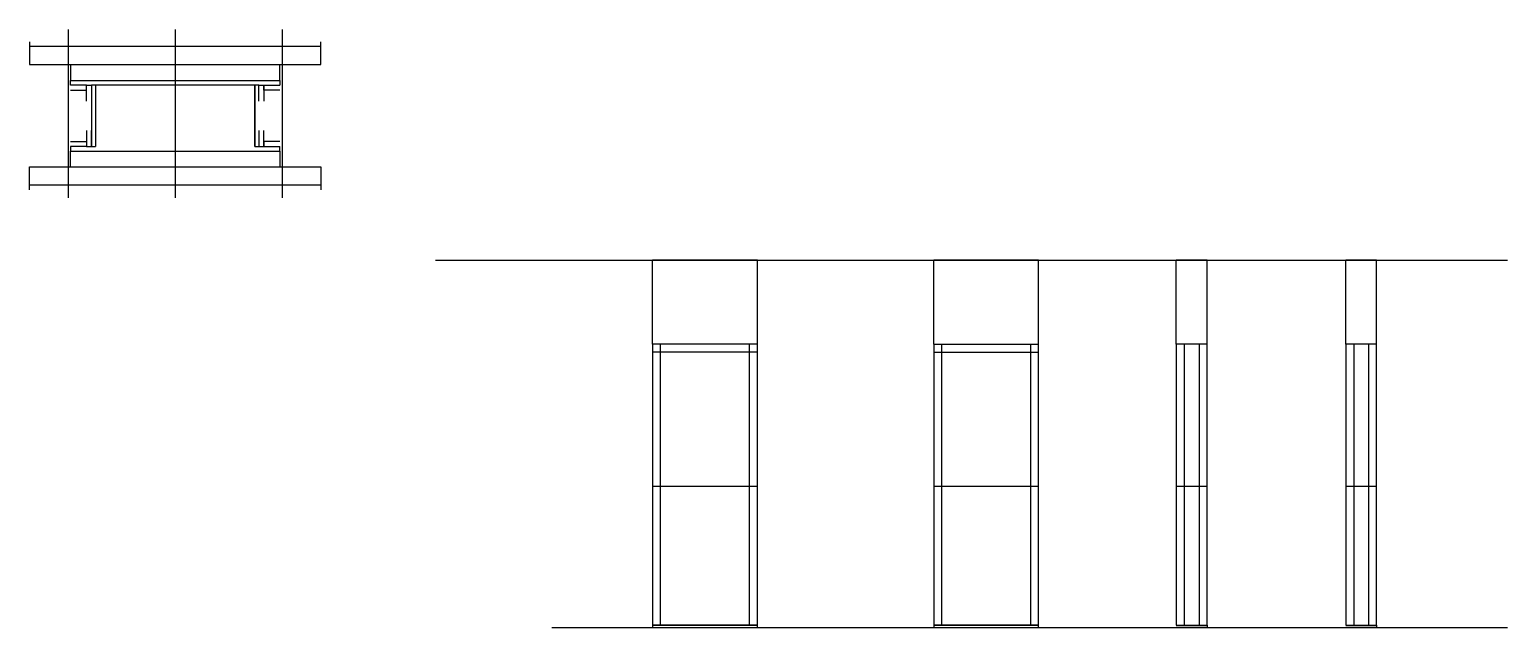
# Model space of a CAD drawing. Header units: metres. Extents: x 1918 to 3217, y 1644 to 2169.
import ezdxf

# ---------------------------------------------------------------- set-up
doc = ezdxf.new("R2010")
doc.units = ezdxf.units.M
for name, color, linetype in [('CHAPA', 7, 'Continuous'), ('COTA', 7, 'Continuous'), ('Hachura', 7, 'Continuous'), ('Madeira', 7, 'Continuous'), ('Nível', 7, 'Continuous'), ('Painéis', 7, 'Continuous'), ('Perfil Metálico', 7, 'Continuous'), ('SARR_2.2x7', 7, 'Continuous'), ('SARRAFO', 7, 'Continuous')]:
    doc.layers.add(name, color=color, linetype=linetype)

msp = doc.modelspace()

# ---------------------------------------------------------------- linework, layer by layer
at = {"layer": 'CHAPA', "color": 7, "lineweight": 25}
for points in [[(1953.9, 2120.5), (1953.9, 2124.5), (2137.9, 2124.5), (2137.9, 2120.5)], [(1953.9, 2120.5), (1953.9, 2124.5), (2137.9, 2124.5), (2137.9, 2120.5)], [(1975.9, 2120.5), (1972.3, 2120.5), (1972.3, 2066.5), (1975.9, 2066.5)], [(1975.9, 2120.5), (1972.3, 2120.5), (1972.3, 2066.5), (1975.9, 2066.5)], [(2119.5, 2120.5), (2115.9, 2120.5), (2115.9, 2066.5), (2119.5, 2066.5)], [(2119.5, 2120.5), (2115.9, 2120.5), (2115.9, 2066.5), (2119.5, 2066.5)], [(1953.9, 2066.5), (1953.9, 2062.5), (2137.9, 2062.5), (2137.9, 2066.5)], [(1953.9, 2066.5), (1953.9, 2062.5), (2137.9, 2062.5), (2137.9, 2066.5)]]:
    msp.add_lwpolyline(points, dxfattribs=at)
at = {"layer": 'COTA', "color": 7, "lineweight": 25}
for p, q in [((2557.5, 1966.7), (2465.5, 1966.7)), ((2465.5, 1892.7), (2465.5, 1966.7)), ((2557.5, 1892.7), (2557.5, 1966.7)), ((2804.7, 1966.7), (2712.7, 1966.7)), ((2712.7, 1892.7), (2712.7, 1966.7)), ((2804.7, 1892.7), (2804.7, 1966.7)), ((2952.7, 1966.7), (2925.7, 1966.7)), ((2925.7, 1892.7), (2925.7, 1966.7)), ((2952.7, 1892.7), (2952.7, 1966.7)), ((3101.6, 1966.7), (3074.6, 1966.7)), ((3074.6, 1892.7), (3074.6, 1966.7)), ((3101.6, 1892.7), (3101.6, 1966.7))]:
    msp.add_line(p, q, dxfattribs=at)
at = {"layer": 'Hachura', "color": 7, "lineweight": 25}
for p, q in [((1951.9, 2169.3), (1951.9, 2021.5)), ((2045.9, 2169.3), (2045.9, 2021.5)), ((2139.9, 2169.3), (2139.9, 2021.5))]:
    msp.add_line(p, q, dxfattribs=at)
at = {"layer": 'Madeira', "color": 7, "lineweight": 25}
for points in [[(1953.9, 2138.5), (1953.9, 2124.5), (2137.9, 2124.5), (2137.9, 2138.5)], [(1953.9, 2048.5), (1953.9, 2062.5), (2137.9, 2062.5), (2137.9, 2048.5)]]:
    msp.add_lwpolyline(points, dxfattribs=at)
at = {"layer": 'Nível', "color": 7, "lineweight": 25}
for p, q in [((2274.7, 1966.7), (3216.7, 1966.7)), ((2376.8, 1643.7), (3216.7, 1643.7))]:
    msp.add_line(p, q, dxfattribs=at)
at = {"layer": 'Painéis', "color": 7, "lineweight": 25}
for p, q in [((2465.5, 1892.7), (2465.5, 1643.7)), ((2557.5, 1892.7), (2465.5, 1892.7)), ((2557.5, 1643.7), (2557.5, 1892.7)), ((2712.7, 1892.7), (2712.7, 1643.7)), ((2712.7, 1892.7), (2804.7, 1892.7)), ((2804.7, 1643.7), (2804.7, 1892.7)), ((2925.7, 1892.7), (2925.7, 1645.7)), ((2952.7, 1892.7), (2925.7, 1892.7)), ((2952.7, 1645.7), (2952.7, 1892.7)), ((3074.6, 1892.7), (3074.6, 1645.7)), ((3101.6, 1892.7), (3074.6, 1892.7)), ((3101.6, 1645.7), (3101.6, 1892.7)), ((2557.5, 1767.7), (2465.5, 1767.7)), ((2804.7, 1767.7), (2712.7, 1767.7)), ((2952.7, 1767.7), (2925.7, 1767.7)), ((3101.6, 1767.7), (3074.6, 1767.7)), ((2465.5, 1645.7), (2557.5, 1645.7)), ((2712.7, 1645.7), (2804.7, 1645.7)), ((2925.7, 1645.7), (2952.7, 1645.7)), ((3074.6, 1645.7), (3101.6, 1645.7))]:
    msp.add_line(p, q, dxfattribs=at)
for points in [[(2115.9, 2066.5), (2115.9, 2120.5), (1975.9, 2120.5), (1975.9, 2066.5)], [(2557.5, 1645.7), (2465.5, 1645.7), (2465.5, 1643.7), (2557.5, 1643.7)], [(2804.7, 1645.7), (2712.7, 1645.7), (2712.7, 1643.7), (2804.7, 1643.7)], [(2925.7, 1645.7), (2952.7, 1645.7), (2952.7, 1643.7), (2925.7, 1643.7)], [(3074.6, 1645.7), (3101.6, 1645.7), (3101.6, 1643.7), (3074.6, 1643.7)]]:
    msp.add_lwpolyline(points, dxfattribs=at)
at = {"layer": 'Perfil Metálico', "color": 7, "lineweight": 25}
for points in [[(1917.9, 2158.5), (1917.9, 2138.5), (2173.9, 2138.5), (2173.9, 2158.5)], [(2173.9, 2142.5), (2173.9, 2154.5), (1917.9, 2154.5), (1917.9, 2142.5)], [(1917.9, 2028.5), (1917.9, 2048.5), (2173.9, 2048.5), (2173.9, 2028.5)], [(2173.9, 2044.5), (2173.9, 2032.5), (1917.9, 2032.5), (1917.9, 2044.5)]]:
    msp.add_lwpolyline(points, dxfattribs=at)
at = {"layer": 'SARR_2.2x7', "color": 7, "lineweight": 25}
for p, q in [((2557.5, 1885.7), (2465.5, 1885.7)), ((2472.5, 1767.7), (2472.5, 1892.7)), ((2550.5, 1767.7), (2550.5, 1892.7)), ((2712.7, 1885.7), (2804.7, 1885.7)), ((2719.7, 1767.7), (2719.7, 1892.7)), ((2797.7, 1767.7), (2797.7, 1892.7)), ((2932.7, 1892.7), (2932.7, 1645.7)), ((2945.7, 1892.7), (2945.7, 1645.7)), ((3081.6, 1892.7), (3081.6, 1645.7)), ((3094.6, 1892.7), (3094.6, 1645.7)), ((2472.5, 1645.7), (2472.5, 1767.7)), ((2550.5, 1645.7), (2550.5, 1767.7)), ((2719.7, 1645.7), (2719.7, 1767.7)), ((2797.7, 1645.7), (2797.7, 1767.7)), ((2472.5, 1645.7), (2472.5, 1645.7)), ((2550.5, 1645.7), (2550.5, 1645.7)), ((2719.7, 1645.7), (2719.7, 1645.7)), ((2797.7, 1645.7), (2797.7, 1645.7))]:
    msp.add_line(p, q, dxfattribs=at)
at = {"layer": 'SARRAFO', "color": 7, "lineweight": 25}
for points in [[(1953.9, 2116.1), (1967.9, 2116.1), (1967.9, 2120.5), (1953.9, 2120.5)], [(1967.9, 2106.5), (1967.9, 2120.5), (1972.3, 2120.5), (1972.3, 2106.5)], [(2119.5, 2106.5), (2119.5, 2120.5), (2123.9, 2120.5), (2123.9, 2106.5)], [(2137.9, 2116.1), (2123.9, 2116.1), (2123.9, 2120.5), (2137.9, 2120.5)], [(1967.9, 2080.5), (1967.9, 2066.5), (1972.3, 2066.5), (1972.3, 2080.5)], [(2119.5, 2080.5), (2119.5, 2066.5), (2123.9, 2066.5), (2123.9, 2080.5)], [(1953.9, 2070.9), (1967.9, 2070.9), (1967.9, 2066.5), (1953.9, 2066.5)], [(2137.9, 2070.9), (2123.9, 2070.9), (2123.9, 2066.5), (2137.9, 2066.5)]]:
    msp.add_lwpolyline(points, dxfattribs=at)

doc.saveas('drawing.dxf')
